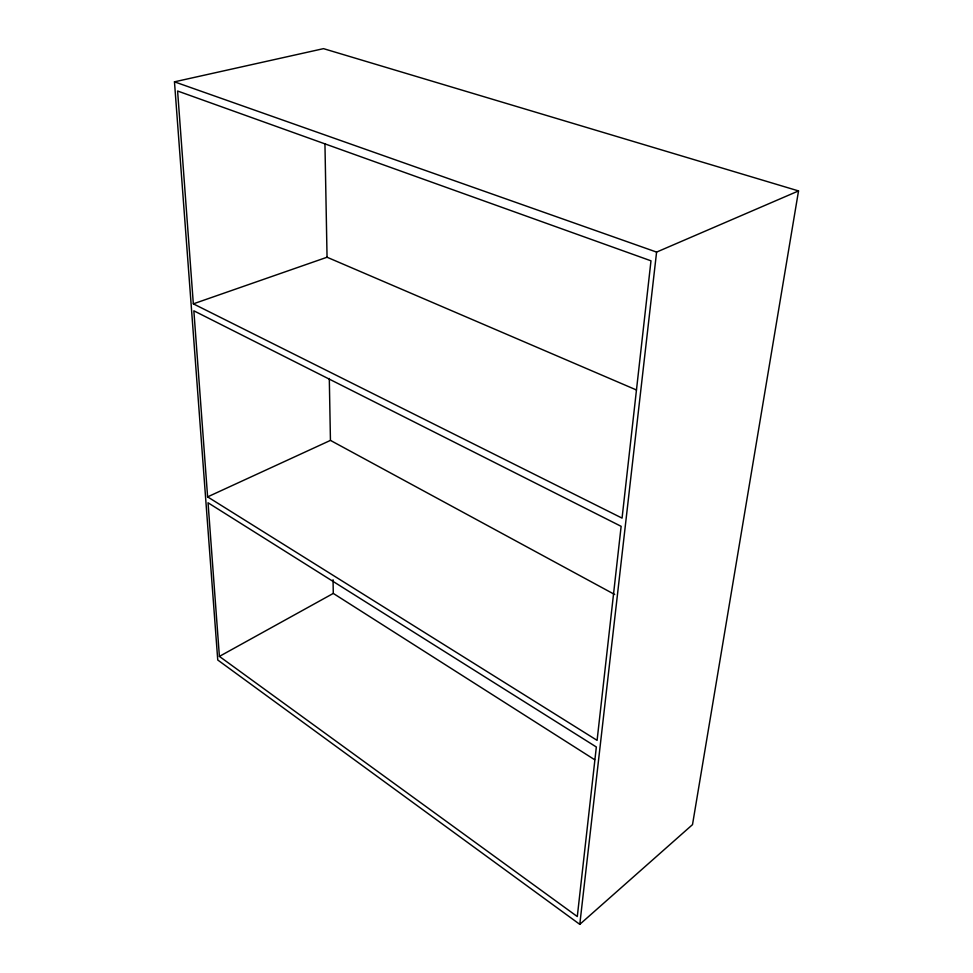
<?xml version="1.0" encoding="UTF-8"?>
<svg xmlns="http://www.w3.org/2000/svg" width="973" height="973" viewBox="0 0 973 973"><rect width="100%" height="100%" fill="white"/><g stroke="black" fill="none" stroke-linecap="round" stroke-linejoin="round"><path stroke-width="1.46" d="M579.786 924.35L656.593 252.092L798.529 190.927L692.508 824.63L579.786 924.35L217.757 660.01L174.471 81.829L323.51 48.65L798.529 190.927M219.399 656.398L577.293 916.554L596.34 746.996L208.052 502.786L219.399 656.398L333.289 593.421L594.649 759.718M207.614 496.875L597.094 740.356L621.139 526.332L193.858 310.813L207.614 496.875L330.443 440.392L614.693 594.503M193.335 303.844L622.063 518.123L650.986 260.825L177.597 91.012L193.335 303.844L327.05 257.237L636.464 389.978M174.471 81.829L656.593 252.092M324.946 143.907L327.05 257.237M329.3 378.509L330.443 440.392M333.034 579.738L333.289 593.421"/></g></svg>
